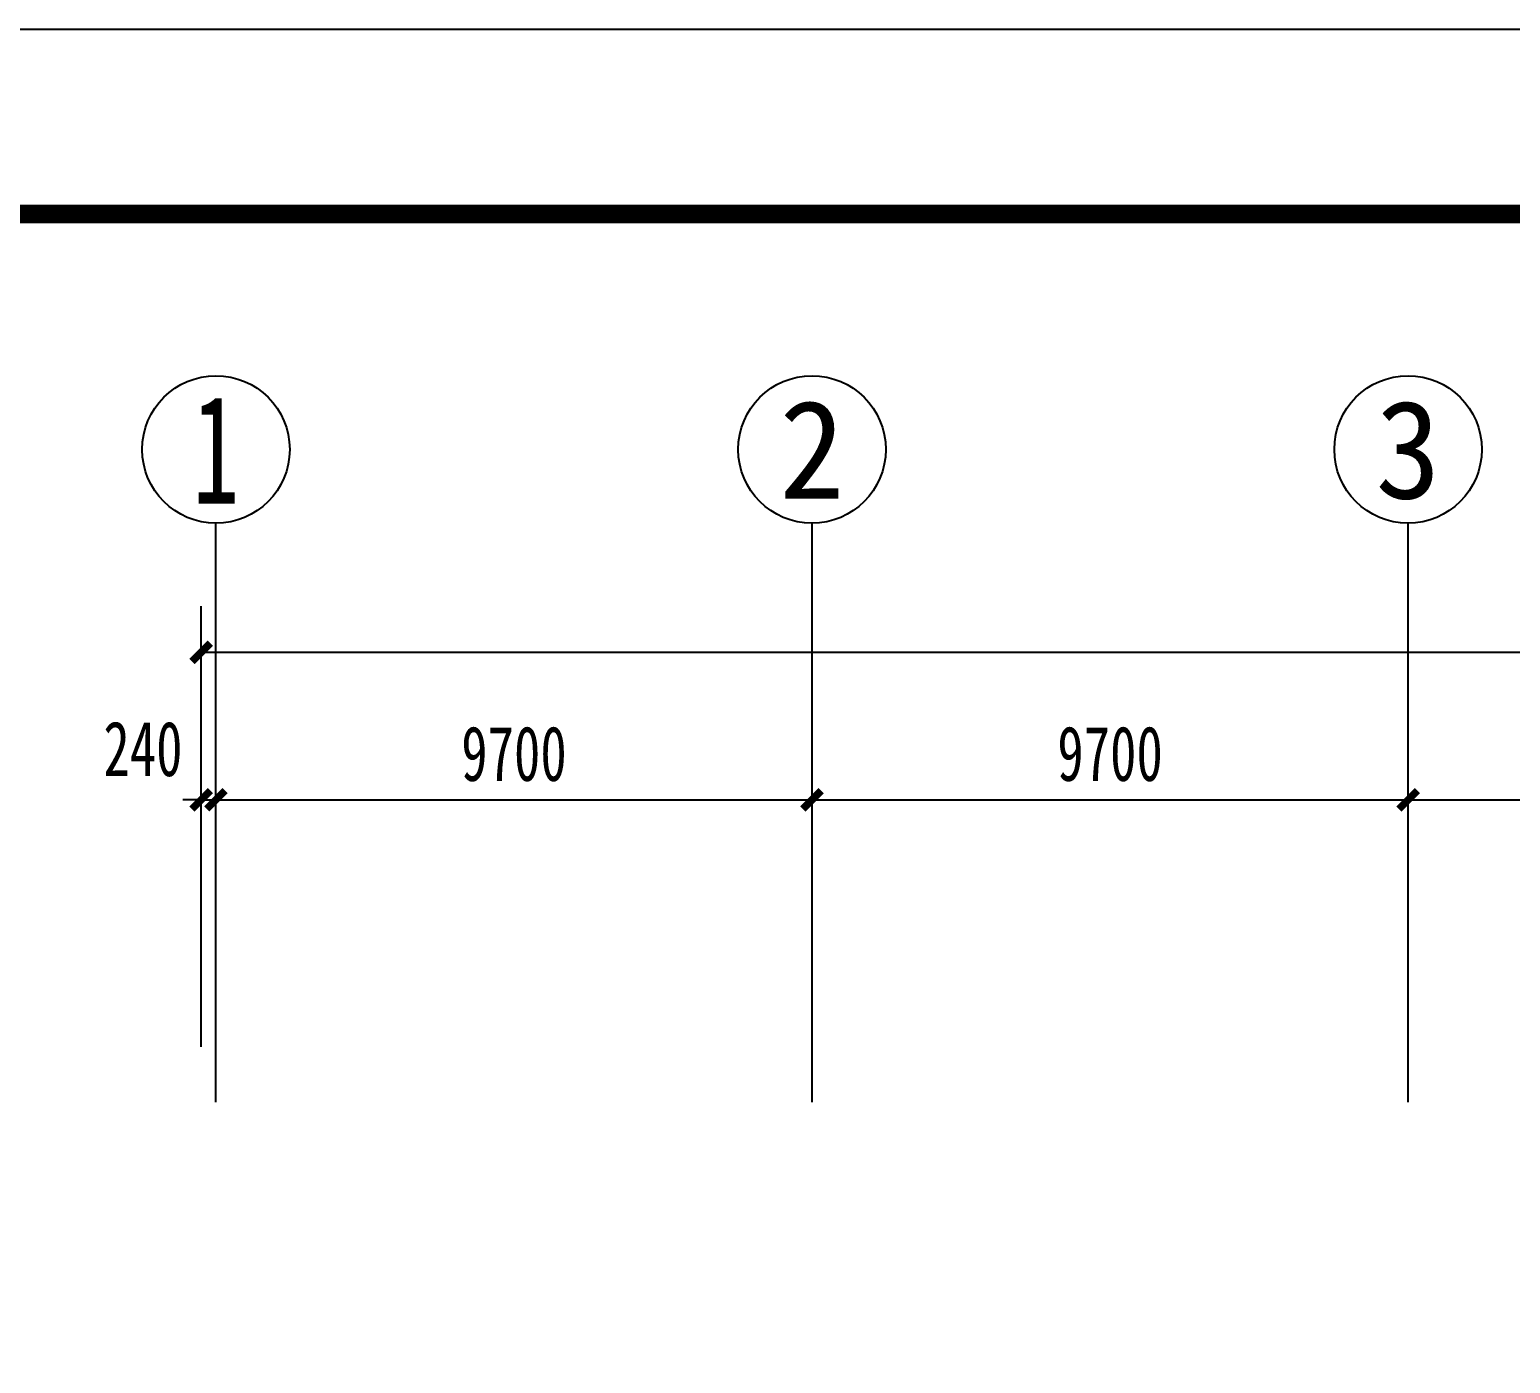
# Model space of a CAD drawing. Header units: millimetres. Extents: x -633009578 to 5705885, y -633235091 to 2571734.
# Drawn here: x 2778744 to 2802841, y 1787264 to 1808964 of the extents above; entities that cross this region are included whole.
import ezdxf
from ezdxf.enums import TextEntityAlignment as Align

# ---------------------------------------------------------------- set-up
doc = ezdxf.new("R2010")
doc.units = ezdxf.units.MM
doc.header["$LTSCALE"] = 1000
doc.header["$MEASUREMENT"] = 0
doc.layers.get('0').update_dxf_attribs({"color": 9})
for name, color, linetype in [('3T_WOOD', 21, 'Continuous'), ('AXIS_TEXT', 7, 'Continuous'), ('C-AXIS(轴号)', 3, 'Continuous'), ('设备-箱柜', 3, 'Continuous'), ('院图签、封面151013$0$PUB_TITLE', 153, 'Continuous'), ('院图签、封面151013$0$图签文字', 4, 'Continuous')]:
    doc.layers.add(name, color=color, linetype=linetype)
doc.styles.add('_TCH_AXIS', font='simhei.ttf', dxfattribs={"bigfont": 'GBCBIG'})
doc.styles.add('_TCH_DIM_T3', font='simhei.ttf', dxfattribs={"width": 0.707, "bigfont": 'GBCBIG'})
doc.styles.add('COMPLEX', font='simhei.ttf')
doc.styles.add('院图签、封面151013$0$-宋体', font='simhei.ttf', dxfattribs={"width": 0.8})
doc.dimstyles.new('_TCH_ARCH&&300', dxfattribs={"dimtxt": 892.5, "dimasz": 300, "dimexe": 750, "dimexo": 900, "dimgap": 300, "dimtad": 1, "dimdec": 0, "dimzin": 0, "dimdsep": 46, "dimtxsty": '_TCH_DIM_T3', "dimblk": 'ARCHTICK', "dimcen": 0.09, "dimclrt": 7, "dimazin": 2, "dimtfac": 1, "dimtdec": 0, "dimtix": 1, "dimtmove": 2, "dimatfit": 3, "dimfxl": 1, "dimtolj": 1, "dimtzin": 0, "dimarcsym": 0})

# ---------------------------------------------------------------- blocks, each defined once
blk = doc.blocks.new('_ArchTick')
at = {"color": 0, "linetype": 'ByBlock', "const_width": 0.4}
blk.add_lwpolyline([(-0.5, -0.5), (0.5, 0.5)], dxfattribs=at)
blk = doc.blocks.new('*D435')
at = {"layer": 'C-AXIS(轴号)', "color": 0, "lineweight": -2, "transparency": 16777216}
for p, q in [((-133540.0009442, 140999.999999938), (-133540.0009442, 145769.4722877884)), ((-133299.9960723259, 140999.999999938), (-133299.9960723259, 145769.4722877884)), ((-133540.0009442, 145019.4722877884), (-133840.0009442, 145019.4722877884)), ((-133540.0009442, 145019.4722877884), (-133299.9960723259, 145019.4722877884)), ((-133299.9960723259, 145019.4722877884), (-132999.9960723259, 145019.4722877884))]:
    blk.add_line(p, q, dxfattribs=at)
at = {"layer": 'Defpoints', "color": 0, "transparency": 16777216}
for p in [(-133299.9960723259, 145019.4722877884), (-133540.0009442, 140099.999999938), (-133299.9960723259, 140099.999999938)]:
    blk.add_point(p, dxfattribs=at)
at = {"layer": 'C-AXIS(轴号)', "color": 0, "linetype": 'ByBlock', "lineweight": -2, "transparency": 16777216, "xscale": 300, "yscale": 300, "zscale": 300}
blk.add_blockref('_ArchTick', (-133540.0009442, 145019.4722877884), dxfattribs=at)
at = {"layer": 'C-AXIS(轴号)', "color": 0, "linetype": 'ByBlock', "lineweight": -2, "transparency": 16777216, "xscale": 300, "yscale": 300, "zscale": 300, "rotation": 180}
blk.add_blockref('_ArchTick', (-133299.9960723259, 145019.4722877884), dxfattribs=at)
at = {"layer": 'C-AXIS(轴号)', "color": 7, "transparency": 16777216, "insert": (-134488.0009442, 145844.4722877884), "char_height": 892.5, "attachment_point": 5, "style": '_TCH_DIM_T3'}
blk.add_mtext('\\A1;240', dxfattribs=at)
blk = doc.blocks.new('*D436')
at = {"layer": 'C-AXIS(轴号)', "color": 0, "lineweight": -2, "transparency": 16777216}
for p, q in [((-133299.9960723259, 140999.999999938), (-133299.9960723259, 145769.4722877884)), ((-123599.9960723259, 140999.999999938), (-123599.9960723259, 145769.4722877884)), ((-133299.9960723259, 145019.4722877884), (-123599.9960723259, 145019.4722877884))]:
    blk.add_line(p, q, dxfattribs=at)
at = {"layer": 'Defpoints', "color": 0, "transparency": 16777216}
for p in [(-123599.9960723259, 145019.4722877884), (-133299.9960723259, 140099.999999938), (-123599.9960723259, 140099.999999938)]:
    blk.add_point(p, dxfattribs=at)
at = {"layer": 'C-AXIS(轴号)', "color": 0, "linetype": 'ByBlock', "lineweight": -2, "transparency": 16777216, "xscale": 300, "yscale": 300, "zscale": 300, "rotation": 180}
blk.add_blockref('_ArchTick', (-133299.9960723259, 145019.4722877884), dxfattribs=at)
at = {"layer": 'C-AXIS(轴号)', "color": 0, "linetype": 'ByBlock', "lineweight": -2, "transparency": 16777216, "xscale": 300, "yscale": 300, "zscale": 300}
blk.add_blockref('_ArchTick', (-123599.9960723259, 145019.4722877884), dxfattribs=at)
at = {"layer": 'C-AXIS(轴号)', "color": 7, "transparency": 16777216, "insert": (-128449.9960723259, 145765.7222877884), "char_height": 892.5, "attachment_point": 5, "style": '_TCH_DIM_T3'}
blk.add_mtext('\\A1;9700', dxfattribs=at)
blk = doc.blocks.new('*D437')
at = {"layer": 'C-AXIS(轴号)', "color": 0, "lineweight": -2, "transparency": 16777216}
for p, q in [((-123599.9960723259, 140999.999999938), (-123599.9960723259, 145769.4722877884)), ((-113899.9960723259, 140999.999999938), (-113899.9960723259, 145769.4722877884)), ((-123599.9960723259, 145019.4722877884), (-113899.9960723259, 145019.4722877884))]:
    blk.add_line(p, q, dxfattribs=at)
at = {"layer": 'Defpoints', "color": 0, "transparency": 16777216}
for p in [(-113899.9960723259, 145019.4722877884), (-123599.9960723259, 140099.999999938), (-113899.9960723259, 140099.999999938)]:
    blk.add_point(p, dxfattribs=at)
at = {"layer": 'C-AXIS(轴号)', "color": 0, "linetype": 'ByBlock', "lineweight": -2, "transparency": 16777216, "xscale": 300, "yscale": 300, "zscale": 300, "rotation": 180}
blk.add_blockref('_ArchTick', (-123599.9960723259, 145019.4722877884), dxfattribs=at)
at = {"layer": 'C-AXIS(轴号)', "color": 0, "linetype": 'ByBlock', "lineweight": -2, "transparency": 16777216, "xscale": 300, "yscale": 300, "zscale": 300}
blk.add_blockref('_ArchTick', (-113899.9960723259, 145019.4722877884), dxfattribs=at)
at = {"layer": 'C-AXIS(轴号)', "color": 7, "transparency": 16777216, "insert": (-118749.9960723259, 145765.7222877884), "char_height": 892.5, "attachment_point": 5, "style": '_TCH_DIM_T3'}
blk.add_mtext('\\A1;9700', dxfattribs=at)
blk = doc.blocks.new('*D438')
at = {"layer": 'C-AXIS(轴号)', "color": 0, "lineweight": -2, "transparency": 16777216}
for p, q in [((-113899.9960723259, 140999.999999938), (-113899.9960723259, 145769.4722877884)), ((-104699.9960723259, 140999.999999938), (-104699.9960723259, 145769.4722877884)), ((-113899.9960723259, 145019.4722877884), (-104699.9960723259, 145019.4722877884))]:
    blk.add_line(p, q, dxfattribs=at)
at = {"layer": 'Defpoints', "color": 0, "transparency": 16777216}
for p in [(-104699.9960723259, 145019.4722877884), (-113899.9960723259, 140099.999999938), (-104699.9960723259, 140099.999999938)]:
    blk.add_point(p, dxfattribs=at)
at = {"layer": 'C-AXIS(轴号)', "color": 0, "linetype": 'ByBlock', "lineweight": -2, "transparency": 16777216, "xscale": 300, "yscale": 300, "zscale": 300, "rotation": 180}
blk.add_blockref('_ArchTick', (-113899.9960723259, 145019.4722877884), dxfattribs=at)
at = {"layer": 'C-AXIS(轴号)', "color": 0, "linetype": 'ByBlock', "lineweight": -2, "transparency": 16777216, "xscale": 300, "yscale": 300, "zscale": 300}
blk.add_blockref('_ArchTick', (-104699.9960723259, 145019.4722877884), dxfattribs=at)
at = {"layer": 'C-AXIS(轴号)', "color": 7, "transparency": 16777216, "insert": (-109299.9960723259, 145765.7222877884), "char_height": 892.5, "attachment_point": 5, "style": '_TCH_DIM_T3'}
blk.add_mtext('\\A1;9200', dxfattribs=at)
blk = doc.blocks.new('*D452')
at = {"layer": 'C-AXIS(轴号)', "color": 0, "lineweight": -2, "transparency": 16777216}
for p, q in [((-133540.0009442, 140999.999999938), (-133540.0009442, 148169.4722877884)), ((739.9990557776764, 140999.999999938), (739.9990557776764, 148169.4722877884)), ((-133540.0009442, 147419.4722877884), (739.9990557776764, 147419.4722877884))]:
    blk.add_line(p, q, dxfattribs=at)
at = {"layer": 'Defpoints', "color": 0, "transparency": 16777216}
for p in [(739.9990557776764, 147419.4722877884), (-133540.0009442, 140099.999999938), (739.9990557776764, 140099.999999938)]:
    blk.add_point(p, dxfattribs=at)
at = {"layer": 'C-AXIS(轴号)', "color": 0, "linetype": 'ByBlock', "lineweight": -2, "transparency": 16777216, "xscale": 300, "yscale": 300, "zscale": 300, "rotation": 180}
blk.add_blockref('_ArchTick', (-133540.0009442, 147419.4722877884), dxfattribs=at)
at = {"layer": 'C-AXIS(轴号)', "color": 0, "linetype": 'ByBlock', "lineweight": -2, "transparency": 16777216, "xscale": 300, "yscale": 300, "zscale": 300}
blk.add_blockref('_ArchTick', (739.9990557776764, 147419.4722877884), dxfattribs=at)
at = {"layer": 'C-AXIS(轴号)', "color": 7, "transparency": 16777216, "insert": (-66400.00094421115, 148165.7222877884), "char_height": 892.5, "attachment_point": 5, "style": '_TCH_DIM_T3'}
blk.add_mtext('\\A1;134280', dxfattribs=at)
blk = doc.blocks.new('_AXISO')
blk.add_circle((0, 0), 0.5)
at = {"layer": 'AXIS_TEXT', "style": 'COMPLEX', "width": 1.041666666666667}
blk.add_attdef('A', text='', height=0.56, dxfattribs=at).set_placement((-0.25, -0.28), (0.25, -0.28), align=Align.FIT)
blk = doc.blocks.new('建筑图框_A1')
at = {"layer": '院图签、封面151013$0$PUB_TITLE'}
blk.add_lwpolyline([(0, 0), (84100, 0), (84100, 59400), (0, 59400)], close=True, dxfattribs=at)
at = {"layer": '院图签、封面151013$0$PUB_TITLE', "const_width": 100}
blk.add_lwpolyline([(2500, 1000), (83100, 1000), (83100, 58400), (2500, 58400)], close=True, dxfattribs=at)
at = {"layer": '院图签、封面151013$0$图签文字', "color": 6, "style": '院图签、封面151013$0$-宋体'}
for tag, height, width, p in [('工程主持人', 400, 0.7999999999883585, (79990.91196859907, 29505.93707200652)), ('审定', 400, 0.7999999999883585, (79990.91196859907, 28705.93707200605)), ('审核', 400, 0.7999999999883585, (79990.91196859907, 27905.93707200559)), ('专业负责人', 400, 0.7999999999883585, (79990.91196859907, 27105.93707200512)), ('校对', 400, 0.7999999999883585, (79990.91196859907, 26305.93707200466)), ('设计', 400, 0.7999999999883585, (79990.91196859907, 25505.93707200419)), ('方案设计人', 400, 0.7999999999883585, (79990.91196859907, 24706.79438478127)), ('工程编号', 300, 0.7000000000116415, (81000.00416498398, 8700.424278954277)), ('版次', 300, 0.7000000000116415, (78738.08139540046, 3005.726258059498)), ('日期', 300, 0.7000000000116415, (82038.0813954557, 3000.226258123759)), ('图号', 200, 0.7000000000116415, (82538.08139542397, 2400.075247410685)), ('比例', 300, 0.7000000000116415, (78738.08139537089, 2200.188802679535)), ('图号_X施', 300, 0.7000000000116415, (81538.08139540977, 2200.188802651362)), ('图号_总数', 200, 0.7000000000116415, (82538.08139541186, 2000.075247410219))]:
    blk.add_attdef(tag, text='', height=height, dxfattribs=dict(at, width=width)).set_placement(p, align=Align.MIDDLE_CENTER)
at = {"layer": '院图签、封面151013$0$图签文字', "color": 6, "style": '院图签、封面151013$0$-宋体', "width": 0.7}
for tag, p in [('建设单位_001', (80935.88661794258, 7446.21079580821)), ('工程名称_001', (80933.52706738078, 6045.368099178996)), ('图名_001', (79742.88288308708, 4059.656552180292))]:
    blk.add_attdef(tag, p, '', height=300, dxfattribs=at)
blk = doc.blocks.new('G$C91E54488')
at = {"layer": 'C-AXIS(轴号)'}
for p, q in [((-133299.9960723259, 140099.999999938), (-133299.9960723259, 149519.4722877884)), ((-123599.9960723259, 140099.999999938), (-123599.9960723259, 149519.4722877884)), ((-113899.9960723259, 140099.999999938), (-113899.9960723259, 149519.4722877884))]:
    blk.add_line(p, q, dxfattribs=at)
ref = blk.add_blockref('_AXISO', (-133299.9960723259, 150719.4722877884), dxfattribs=dict(at, xscale=2400, yscale=2400, zscale=2400))
ref.add_attrib('A', '1', dxfattribs={"layer": 'AXIS_TEXT', "height": 1764.758457634671, "style": '_TCH_AXIS'}).set_placement((-133678.1585989622, 149837.0930589711), (-132921.8335456904, 149837.0930589711), align=Align.FIT)
ref = blk.add_blockref('_AXISO', (-123599.9960723259, 150719.4722877884), dxfattribs=dict(at, xscale=2400, yscale=2400, zscale=2400))
ref.add_attrib('A', '2', dxfattribs={"layer": 'AXIS_TEXT', "height": 1597.53656512866, "style": '_TCH_AXIS'}).set_placement((-124132.5082607022, 149920.704005224), (-123067.4838839499, 149920.704005224), align=Align.FIT)
ref = blk.add_blockref('_AXISO', (-113899.9960723259, 150719.4722877884), dxfattribs=dict(at, xscale=2400, yscale=2400, zscale=2400))
ref.add_attrib('A', '3', dxfattribs={"layer": 'AXIS_TEXT', "height": 1597.53656512866, "style": '_TCH_AXIS'}).set_placement((-114432.5082607022, 149920.704005224), (-113367.4838839499, 149920.704005224), align=Align.FIT)
for p1, p2, distance, picture, middle in [((-133540.0009442, 140099.999999938), (739.9990557776764, 140099.999999938), 7319.472287850396, '*D452', (-66400.00094421115, 148165.7222877884)), ((-133299.9960723259, 140099.999999938), (-123599.9960723259, 140099.999999938), 4919.472287850396, '*D436', (-128449.9960723259, 145765.7222877884)), ((-123599.9960723259, 140099.999999938), (-113899.9960723259, 140099.999999938), 4919.472287850396, '*D437', (-118749.9960723259, 145765.7222877884)), ((-113899.9960723259, 140099.999999938), (-104699.9960723259, 140099.999999938), 4919.472287850396, '*D438', (-109299.9960723259, 145765.7222877884))]:
    dim = blk.add_aligned_dim(p1=p1, p2=p2, distance=distance, dimstyle='_TCH_ARCH&&300', dxfattribs=at)
    dim.commit()
    dim.dimension.update_dxf_attribs({"geometry": picture, "text_midpoint": middle})
dim = blk.add_linear_dim(base=(-133299.9960723259, 145019.4722877884), p1=(-133540.0009442, 140099.999999938), p2=(-133299.9960723259, 140099.999999938), angle=0, dimstyle='_TCH_ARCH&&300', dxfattribs=at)
dim.commit()
dim.dimension.update_dxf_attribs({"geometry": '*D435', "text_midpoint": (-134488.0009442, 145844.4722877884), "dimtype": 161})

msp = doc.modelspace()

# ---------------------------------------------------------------- block references
at = {"layer": '3T_WOOD'}
msp.add_blockref('G$C91E54488', (2915076, 1651413.5), dxfattribs=at)
at = {"layer": '设备-箱柜', "xscale": 3, "yscale": 3}
msp.add_blockref('建筑图框_A1', (2725055.437121258, 1630763.721706858, 4.000000000000001e-08), dxfattribs=at)

doc.saveas('drawing.dxf')
